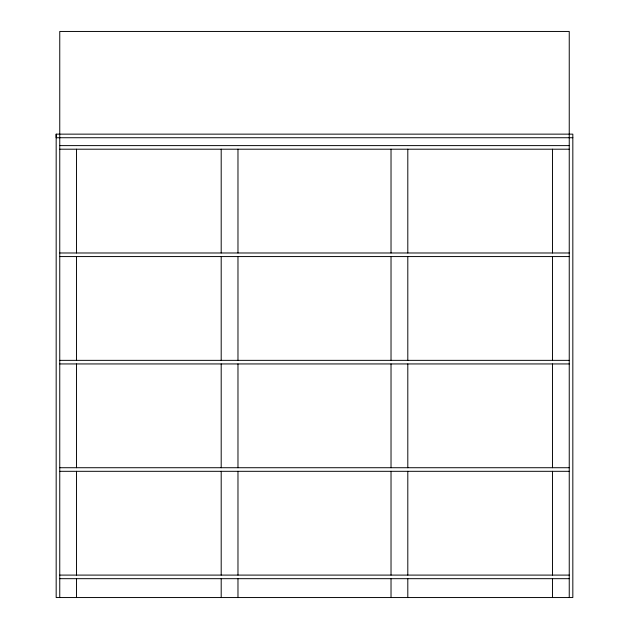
<?xml version="1.0" encoding="UTF-8"?>
<svg xmlns="http://www.w3.org/2000/svg" width="629" height="629" viewBox="0 0 629 629"><rect width="100%" height="100%" fill="white"/><g stroke="black" fill="none" stroke-linecap="round" stroke-linejoin="round"><path stroke-width="0.94" d="M56.17 134.142L56.17 597.55L572.83 597.55L572.83 134.142L56.17 134.142L56.17 137.735L572.83 137.735M59.755 145.613L569.245 145.613M59.755 149.199L569.245 149.199M59.755 252.984L569.245 252.984M59.755 256.569L569.245 256.569M59.755 360.354L569.245 360.354M59.755 363.939L569.245 363.939M59.755 467.724L569.245 467.724M59.755 471.31L569.245 471.31M59.755 575.095L569.245 575.095M59.755 578.68L569.245 578.68M569.245 597.55L569.245 31.45L59.755 31.45L59.755 597.55M552.466 149.199L552.466 252.984M552.466 256.569L552.466 360.354M552.466 363.939L552.466 467.724M552.466 471.31L552.466 575.095M552.466 578.68L552.466 597.55M407.804 149.199L407.804 252.984M407.804 256.569L407.804 360.354M407.804 363.939L407.804 467.724M407.804 471.31L407.804 575.095M407.804 578.68L407.804 597.55M391.026 149.199L391.026 252.984M391.026 256.569L391.026 360.354M391.026 363.939L391.026 467.724M391.026 471.31L391.026 575.095M391.026 578.68L391.026 597.55M237.974 149.199L237.974 252.984M237.974 256.569L237.974 360.354M237.974 363.939L237.974 467.724M237.974 471.31L237.974 575.095M237.974 578.68L237.974 597.55M221.196 149.199L221.196 252.984M221.196 256.569L221.196 360.354M221.196 363.939L221.196 467.724M221.196 471.31L221.196 575.095M221.196 578.68L221.196 597.55M76.534 149.199L76.534 252.984M76.534 256.569L76.534 360.354M76.534 363.939L76.534 467.724M76.534 471.31L76.534 575.095M76.534 578.68L76.534 597.55"/></g></svg>
